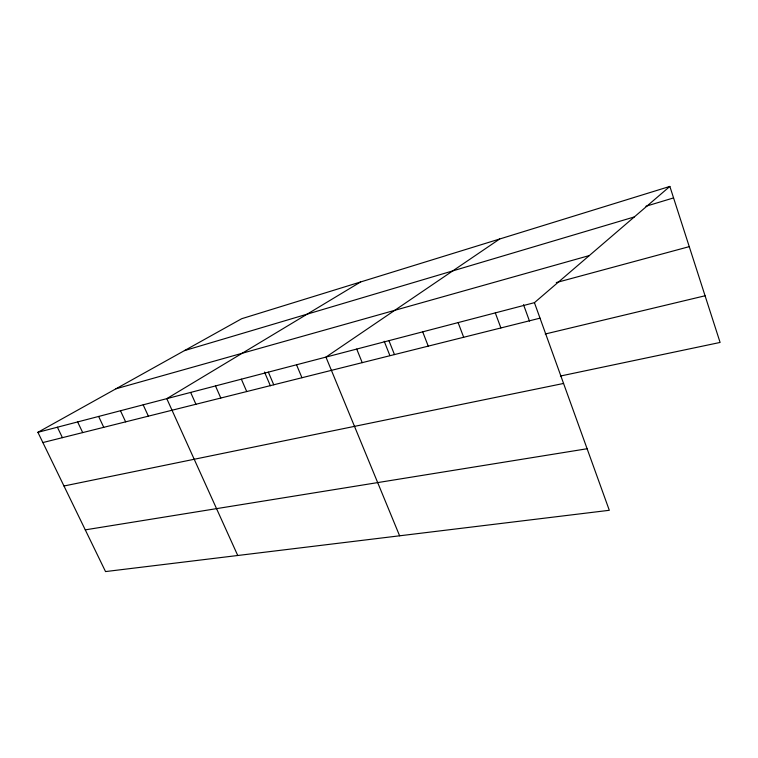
<?xml version="1.0" encoding="UTF-8"?>
<svg xmlns="http://www.w3.org/2000/svg" width="758" height="758" viewBox="0 0 758 758"><rect width="100%" height="100%" fill="white"/><g stroke="black" fill="none" stroke-linecap="round" stroke-linejoin="round"><path stroke-width="1.14" d="M534.428 302.669L609.309 510.295L105.533 571.579L37.9 432.306L534.428 302.669L669.864 186.421L720.1 342.445L560.38 376.044M499.674 238.997L325.949 357.103L399.618 535.811M360.628 281.957L166.788 398.661L237.747 555.5M37.9 432.306L241.688 318.711L669.864 186.421M645.92 206.252L673.559 197.923M184.44 350.622L634.294 216.949M115.965 388.788L589.307 255.569M556.287 282.573L689.249 246.644M42.874 442.558L540.018 318.161M545.22 334.013L705.073 295.772M63.975 486.001L563.564 383.453M85.266 529.861L587.109 448.745M57.4 427.218L62.421 437.669M77.638 421.931L82.698 432.591M98.644 416.445L103.751 427.322M120.475 410.751L125.629 421.855M143.167 404.829L148.369 416.161M190.646 392.426L195.934 404.26M215.49 385.945L220.805 398.035M241.366 379.19L246.729 391.554M264.495 372.036L270.369 385.784M268.36 372.14L273.752 384.789M296.52 364.788L301.959 377.73M356.724 349.068L362.22 362.656M388.939 340.655L394.463 354.583M384.202 341.252L389.877 355.54M422.699 331.843L428.242 346.131M458.116 322.595L463.678 337.263M495.306 312.883L500.886 327.949M523.522 304.669L529.491 321.108"/></g></svg>
